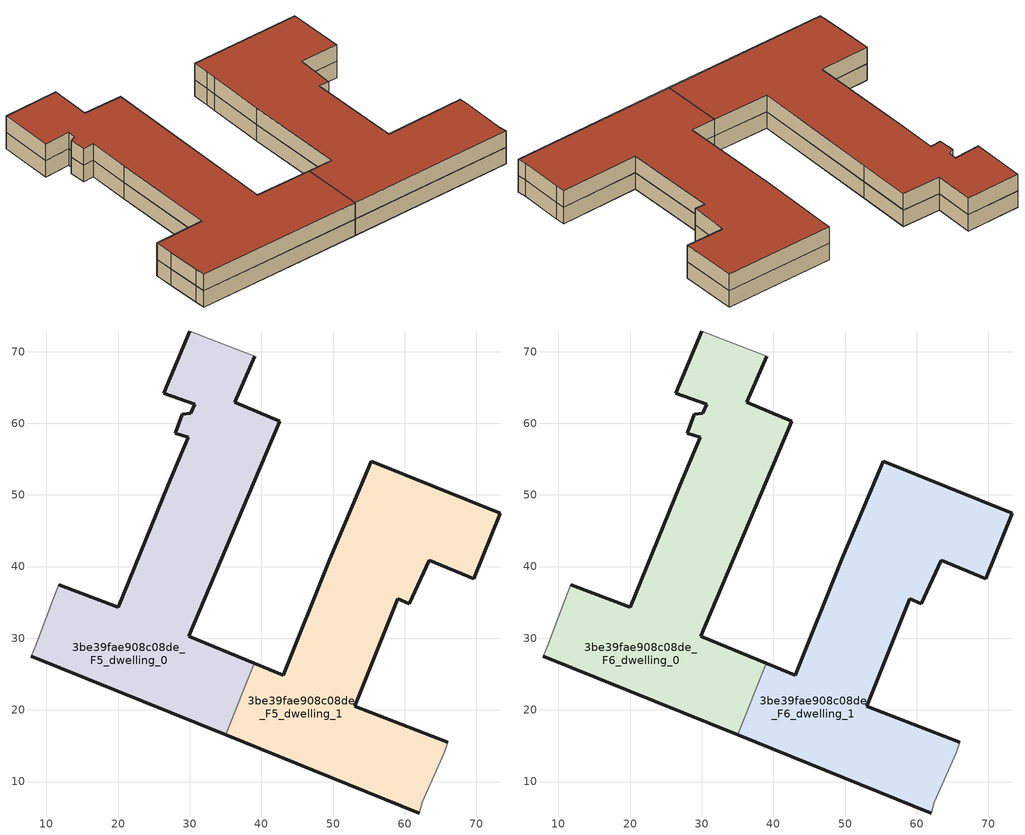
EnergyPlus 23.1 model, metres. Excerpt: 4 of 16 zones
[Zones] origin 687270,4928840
3be39fae908c08de_F5_dwelling_0
 floor to 3be39fae908c08de_F4_dwelling_0 (EU_floor_Construction): 35,16.53 39.02,26.48 29.86,30.26 38.86,51.6 42.55,60.29 36.29,62.97 39.08,69.38 30.02,72.88 26.35,64.18 30.73,62.66 30.13,61.42 28.98,61.29 28,58.63 29.79,58.03 26.94,51.26 20.04,34.34 11.75,37.49 10.54,34.39 8.56,29.18 7.91,27.48 z15
 wall outside (EU_wall_Construction): 11.75,37.49 20.04,34.34 26.94,51.26 29.79,58.03 28,58.63 28.98,61.29 30.13,61.42 30.73,62.66 26.35,64.18 30.02,72.88 / 39.08,69.38 36.29,62.97 42.55,60.29 38.86,51.6 29.86,30.26 39.02,26.48 / 35,16.53 7.91,27.48 z15:18
 wall adiabatic (EU_wall_Construction): 30.02,72.88 39.08,69.38 / 7.91,27.48 8.56,29.18 10.54,34.39 11.75,37.49 z15:18
 wall to 3be39fae908c08de_F5_dwelling_1 (EU_wall_Construction): 39.02,26.48 35,16.53 z15:18
3be39fae908c08de_F5_dwelling_1
 floor to 3be39fae908c08de_F4_dwelling_1 (EU_floor_Construction): 62.45,7.08 65.5,14 66.02,15.5 53.01,20.54 59.02,35.55 60.65,34.81 63.41,40.92 69.62,38.3 73.31,47.43 55.37,54.7 54.24,52.04 53.45,50.23 49.52,41.05 43.02,24.83 39.02,26.48 35,16.53 62.03,5.61 z15
 wall outside (EU_wall_Construction): 39.02,26.48 43.02,24.83 49.52,41.05 53.45,50.23 54.24,52.04 55.37,54.7 73.31,47.43 69.62,38.3 63.41,40.92 60.65,34.81 59.02,35.55 53.01,20.54 66.02,15.5 / 62.03,5.61 35,16.53 z15:18
 wall adiabatic (EU_wall_Construction): 66.02,15.5 65.5,14 62.45,7.08 62.03,5.61 z15:18
3be39fae908c08de_F6_dwelling_0
 floor to 3be39fae908c08de_F5_dwelling_0 (EU_floor_Construction): 35,16.53 39.02,26.48 29.86,30.26 38.86,51.6 42.55,60.29 36.29,62.97 39.08,69.38 30.02,72.88 26.35,64.18 30.73,62.66 30.13,61.42 28.98,61.29 28,58.63 29.79,58.03 26.94,51.26 20.04,34.34 11.75,37.49 10.54,34.39 8.56,29.18 7.91,27.48 z18
 wall outside (EU_wall_Construction): 11.75,37.49 20.04,34.34 26.94,51.26 29.79,58.03 28,58.63 28.98,61.29 30.13,61.42 30.73,62.66 26.35,64.18 30.02,72.88 / 39.08,69.38 36.29,62.97 42.55,60.29 38.86,51.6 29.86,30.26 39.02,26.48 / 35,16.53 7.91,27.48 z18:21
 wall adiabatic (EU_wall_Construction): 30.02,72.88 39.08,69.38 / 7.91,27.48 8.56,29.18 10.54,34.39 11.75,37.49 z18:21
 wall to 3be39fae908c08de_F6_dwelling_1 (EU_wall_Construction): 39.02,26.48 35,16.53 z18:21
 roof outside (EU_roof_Construction): 39.08,69.38 36.29,62.97 42.55,60.29 38.86,51.6 29.86,30.26 39.02,26.48 35,16.53 7.91,27.48 8.56,29.18 10.54,34.39 11.75,37.49 20.04,34.34 26.94,51.26 29.79,58.03 28,58.63 28.98,61.29 30.13,61.42 30.73,62.66 26.35,64.18 30.02,72.88 z21
3be39fae908c08de_F6_dwelling_1
 floor to 3be39fae908c08de_F5_dwelling_1 (EU_floor_Construction): 62.45,7.08 65.5,14 66.02,15.5 53.01,20.54 59.02,35.55 60.65,34.81 63.41,40.92 69.62,38.3 73.31,47.43 55.37,54.7 54.24,52.04 53.45,50.23 49.52,41.05 43.02,24.83 39.02,26.48 35,16.53 62.03,5.61 z18
 wall outside (EU_wall_Construction): 39.02,26.48 43.02,24.83 49.52,41.05 53.45,50.23 54.24,52.04 55.37,54.7 73.31,47.43 69.62,38.3 63.41,40.92 60.65,34.81 59.02,35.55 53.01,20.54 66.02,15.5 / 62.03,5.61 35,16.53 z18:21
 wall adiabatic (EU_wall_Construction): 66.02,15.5 65.5,14 62.45,7.08 62.03,5.61 z18:21
 roof outside (EU_roof_Construction): 73.31,47.43 69.62,38.3 63.41,40.92 60.65,34.81 59.02,35.55 53.01,20.54 66.02,15.5 65.5,14 62.45,7.08 62.03,5.61 35,16.53 39.02,26.48 43.02,24.83 49.52,41.05 53.45,50.23 54.24,52.04 55.37,54.7 z21
[Building]
EU S2 Campaign: North Axis=0; Terrain=City; Solar Distribution=FullExterior
[Site:Location]
Bologna: Latitude=44.5; Longitude=11.25; Time Zone=1; Elevation=37
[SizingPeriod:WeatherFileDays]
AnnualSizingPeriod: Begin Month=1; Begin Day of Month=1; End Month=12; End Day of Month=31; Day of Week for Start Day=Monday; Use Weather File Daylight Saving Period=No; Use Weather File Rain and Snow Indicators=No
[MATERIAL]
EU_InternalMass_Material: Roughness=MediumRough; Thickness=0.1; Conductivity=1; Density=1800; Specific Heat=900; Thermal Absorptance=0.9; Solar Absorptance=0.7; Visible Absorptance=0.7
[MATERIAL:NOMASS] Roughness=MediumRough; Thermal Absorptance=0.9; Solar Absorptance=0.7; Visible Absorptance=0.7
Name | Thermal Resistance
EU_wall_NoMass | 0.905828
EU_roof_NoMass | 0.37593
EU_floor_NoMass | 0.67114
[CONSTRUCTION]
EU_wall_Construction: EU_wall_NoMass
EU_roof_Construction: EU_roof_NoMass
EU_floor_Construction: EU_floor_NoMass
EU_InternalMass_Construction: EU_InternalMass_Material
[ZONE] Type=1; Multiplier=1; Ceiling Height=autocalculate; Floor Area=autocalculate; Part of Total Floor Area=Yes
Name | Volume
3be39fae908c08de_F5_dwelling_0; 3be39fae908c08de_F6_dwelling_0 | 2272.65
3be39fae908c08de_F5_dwelling_1; 3be39fae908c08de_F6_dwelling_1 | 2272.61
[INTERNALMASS] Construction=EU_InternalMass_Construction
Name | Zone or ZoneList | Surface Area
3be39fae908c08de_F5_dwelling_0_EU_InternalMass | 3be39fae908c08de_F5_dwelling_0 | 757.551
3be39fae908c08de_F5_dwelling_1_EU_InternalMass | 3be39fae908c08de_F5_dwelling_1 | 757.538
3be39fae908c08de_F6_dwelling_0_EU_InternalMass | 3be39fae908c08de_F6_dwelling_0 | 757.551
3be39fae908c08de_F6_dwelling_1_EU_InternalMass | 3be39fae908c08de_F6_dwelling_1 | 757.538
[OTHEREQUIPMENT] Fuel Type=Electricity; Design Level Calculation Method=Watts/Area; Power per Zone Floor Area=1; Fraction Latent=0; Fraction Radiant=0; Fraction Lost=0; Carbon Dioxide Generation Rate=0; EndUse Subcategory=EU_Step8_InternalGains
Name | Zone or ZoneList or Space or SpaceList | Schedule
EU_Step8_InternalGain_3be39fae908c08de_F5_dwelling_0_f000 | 3be39fae908c08de_F5_dwelling_0 | EU_Step8_GainSchedule_3be39fae908c08de_F5_dwelling_0_f000
EU_Step8_InternalGain_3be39fae908c08de_F5_dwelling_1_f000 | 3be39fae908c08de_F5_dwelling_1 | EU_Step8_GainSchedule_3be39fae908c08de_F5_dwelling_1_f000
EU_Step8_InternalGain_3be39fae908c08de_F6_dwelling_0_f000 | 3be39fae908c08de_F6_dwelling_0 | EU_Step8_GainSchedule_3be39fae908c08de_F6_dwelling_0_f000
EU_Step8_InternalGain_3be39fae908c08de_F6_dwelling_1_f000 | 3be39fae908c08de_F6_dwelling_1 | EU_Step8_GainSchedule_3be39fae908c08de_F6_dwelling_1_f000
[ZONEVENTILATION:DESIGNFLOWRATE] Schedule=EU_AlwaysOn; Design Flow Rate Calculation Method=AirChanges/Hour; Air Changes per Hour=0.73129; Ventilation Type=Natural; Fan Pressure Rise=0; Fan Total Efficiency=1; Constant Term Coefficient=1; Temperature Term Coefficient=0; Velocity Term Coefficient=0; Velocity Squared Term Coefficient=0; Minimum Indoor Temperature=-100; Maximum Indoor Temperature=100; Delta Temperature=-100; Minimum Outdoor Temperature=-100; Maximum Outdoor Temperature=100; Maximum Wind Speed=40
Name | Zone or ZoneList or Space or SpaceList
EU_ConstantAir_3be39fae908c08de_F5_dwelling_0 | 3be39fae908c08de_F5_dwelling_0
EU_ConstantAir_3be39fae908c08de_F5_dwelling_1 | 3be39fae908c08de_F5_dwelling_1
EU_ConstantAir_3be39fae908c08de_F6_dwelling_0 | 3be39fae908c08de_F6_dwelling_0
EU_ConstantAir_3be39fae908c08de_F6_dwelling_1 | 3be39fae908c08de_F6_dwelling_1
[HVACTEMPLATE:ZONE:IDEALLOADSAIRSYSTEM] System Availability Schedule=EU_AlwaysOn; Maximum Heating Supply Air Temperature=50; Minimum Cooling Supply Air Temperature=13; Maximum Heating Supply Air Humidity Ratio=0.0156; Minimum Cooling Supply Air Humidity Ratio=0.0077; Heating Limit=NoLimit; Cooling Limit=NoLimit; Heating Availability Schedule=EU_AlwaysOn; Cooling Availability Schedule=EU_CoolingOff; Dehumidification Control Type=ConstantSensibleHeatRatio; Cooling Sensible Heat Ratio=0.7; Dehumidification Setpoint=60; Humidification Control Type=None; Humidification Setpoint=30; Outdoor Air Method=None; Outdoor Air Flow Rate per Person=0.00944; Outdoor Air Flow Rate per Zone Floor Area=0; Outdoor Air Flow Rate per Zone=0; Demand Controlled Ventilation Type=None; Outdoor Air Economizer Type=NoEconomizer; Heat Recovery Type=None; Sensible Heat Recovery Effectiveness=0.7; Latent Heat Recovery Effectiveness=0.65
Name | Template Thermostat
3be39fae908c08de_F5_dwelling_0 | EU_HeatOnly_3be39fae908c08de_F5_dwelling_0
3be39fae908c08de_F5_dwelling_1 | EU_HeatOnly_3be39fae908c08de_F5_dwelling_1
3be39fae908c08de_F6_dwelling_0 | EU_HeatOnly_3be39fae908c08de_F6_dwelling_0
3be39fae908c08de_F6_dwelling_1 | EU_HeatOnly_3be39fae908c08de_F6_dwelling_1
[SIZING:ZONE] Zone Cooling Design Supply Air Temperature Input Method=SupplyAirTemperature; Zone Cooling Design Supply Air Temperature=13; Zone Heating Design Supply Air Temperature Input Method=SupplyAirTemperature; Zone Heating Design Supply Air Temperature=50; Zone Cooling Design Supply Air Humidity Ratio=0.008; Zone Heating Design Supply Air Humidity Ratio=0.008; Cooling Design Air Flow Method=DesignDay; Cooling Design Air Flow Rate=0; Cooling Minimum Air Flow per Zone Floor Area=0.000762; Cooling Minimum Air Flow=0; Cooling Minimum Air Flow Fraction=0.2; Heating Design Air Flow Method=DesignDay; Heating Design Air Flow Rate=0; Heating Maximum Air Flow per Zone Floor Area=0.002032; Heating Maximum Air Flow=0.141576; Heating Maximum Air Flow Fraction=0.3; Account for Dedicated Outdoor Air System=No; Dedicated Outdoor Air System Control Strategy=NeutralSupplyAir; Dedicated Outdoor Air Low Setpoint Temperature for Design=autosize; Dedicated Outdoor Air High Setpoint Temperature for Design=autosize; Zone Load Sizing Method=Sensible Load Only No Latent Load; Zone Latent Cooling Design Supply Air Humidity Ratio Input Method=HumidityRatioDifference; Zone Cooling Design Supply Air Humidity Ratio Difference=0.005; Zone Latent Heating Design Supply Air Humidity Ratio Input Method=HumidityRatioDifference; Zone Humidification Design Supply Air Humidity Ratio Difference=0.005
3be39fae908c08de_F5_dwelling_0; 3be39fae908c08de_F5_dwelling_1; 3be39fae908c08de_F6_dwelling_0; 3be39fae908c08de_F6_dwelling_1
[SCHEDULE:CONSTANT]
Name | Hourly Value
EU_AlwaysOn | 1
EU_CoolingOff | 0
[SCHEDULE:FILE] Column Number=1; Rows to Skip at Top=0; Number of Hours of Data=8760; Column Separator=Comma; Interpolate to Timestep=No; Minutes per Item=60; Adjust Schedule for Daylight Savings=Yes
Name | File
EU_Step8_GainSchedule_3be39fae908c08de_F5_dwelling_0_f000 | ../../schedules/3be39fae908c08de/3be39fae908c08de_F5_dwelling_0_f000_gain.csv
EU_Step8_GainSchedule_3be39fae908c08de_F5_dwelling_1_f000 | ../../schedules/3be39fae908c08de/3be39fae908c08de_F5_dwelling_1_f000_gain.csv
EU_Step8_GainSchedule_3be39fae908c08de_F6_dwelling_0_f000 | ../../schedules/3be39fae908c08de/3be39fae908c08de_F6_dwelling_0_f000_gain.csv
EU_Step8_GainSchedule_3be39fae908c08de_F6_dwelling_1_f000 | ../../schedules/3be39fae908c08de/3be39fae908c08de_F6_dwelling_1_f000_gain.csv
